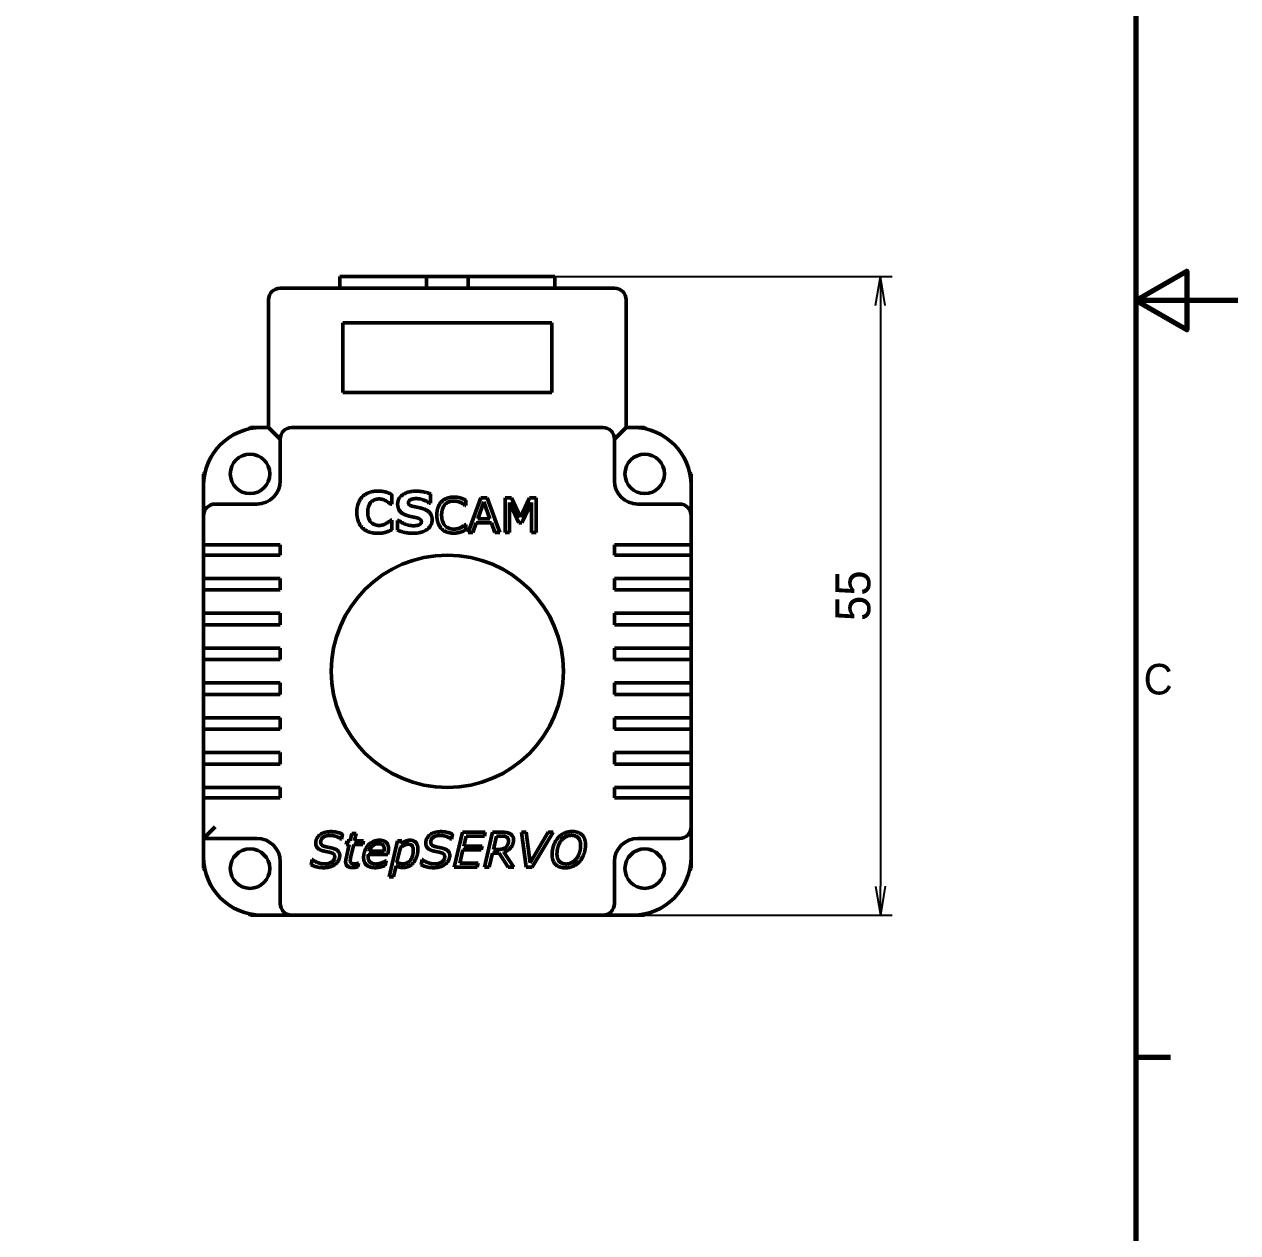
# Model space of a CAD drawing. Header units: millimetres. Extents: x -489 to 466, y -79 to 257.
# Drawn here: x -224.7 to -120.2, y 45.9 to 150 of the extents above; entities that cross this region are included whole.
import ezdxf

# ---------------------------------------------------------------- set-up
doc = ezdxf.new("R2010")
doc.units = ezdxf.units.MM
doc.layers.add('경계(ISO)', color=7, linetype='Continuous', lineweight=70)
doc.layers.add('외형선(ISO)', color=7, linetype='Continuous', lineweight=50)
doc.layers.add('치수(ISO)', color=1, linetype='Continuous', lineweight=25, true_color=0xff0000)
doc.styles.add('레이블 문자 (JIS)', font='')
doc.styles.get('레이블 문자 (JIS)').set_extended_font_data('Gulim')
doc.dimstyles.new('복사 대상기본값 (JIS)', dxfattribs={"dimtxt": 3, "dimasz": 2.5, "dimexe": 1, "dimexo": 0, "dimgap": 0.8, "dimtad": 1, "dimdsep": 46, "dimtxsty": '레이블 문자 (JIS)', "dimblk": 'OPEN', "dimcen": 0.09, "dimdle": 10, "dimclrd": 256, "dimclre": 256, "dimclrt": 256, "dimadec": 0, "dimazin": 2, "dimtfac": 0.833333, "dimtmove": 0, "dimatfit": 3, "dimldrblk": 'OPEN', "dimfxl": 1, "dimtolj": 1, "dimtzin": 0, "dimlwd": -1, "dimlwe": -1, "dimarcsym": 0})

# ---------------------------------------------------------------- blocks, each defined once
blk = doc.blocks.new('_Open')
at = {"color": 0, "linetype": 'ByBlock', "lineweight": -2}
for p, q in [((-1, 0.167), (0, 0)), ((-1, -0.167), (0, 0)), ((0, 0), (-1, 0))]:
    blk.add_line(p, q, dxfattribs=at)
blk = doc.blocks.new('*D13')
at = {"layer": 'Defpoints', "color": 0}
for p in [(-179.03, 128.28), (-171.31, 73.28), (-150.97, 73.28)]:
    blk.add_point(p, dxfattribs=at)
at = {"layer": '치수(ISO)', "color": 0}
for p, q in [((-179.03, 128.28), (-149.97, 128.28)), ((-150.97, 125.78), (-150.97, 75.78)), ((-171.31, 73.28), (-149.97, 73.28))]:
    blk.add_line(p, q, dxfattribs=at)
at = {"layer": '치수(ISO)', "color": 0, "linetype": 'ByBlock', "xscale": 2.5, "yscale": 2.5, "zscale": 2.5}
for p, rotation in [((-150.97, 128.28), 90), ((-150.97, 73.28), 270)]:
    blk.add_blockref('_Open', p, dxfattribs=dict(at, rotation=rotation))
at = {"layer": '치수(ISO)', "color": 0, "insert": (-154.84, 100.78), "char_height": 3, "attachment_point": 2, "rotation": 90, "style": '레이블 문자 (JIS)'}
blk.add_mtext('\\A1;55', dxfattribs=at)
blk = doc.blocks.new('경계 Default Border')
at = {"layer": '경계(ISO)'}
blk.add_line((410, 74.25), (413.4, 74.25), dxfattribs=at)
at = {"layer": '경계(ISO)', "flags": 128}
for points in [[(10, 10), (10, 287), (410, 287), (410, 10), (10, 10)], [(420, 148.5), (410, 148.5), (415, 151.39), (415, 145.61), (410, 148.5)]]:
    blk.add_lwpolyline(points, dxfattribs=at)
at = {"layer": '경계(ISO)', "insert": (410.77, 109.8), "char_height": 3, "attachment_point": 7, "style": '레이블 문자 (JIS)'}
blk.add_mtext('C', dxfattribs=at)

msp = doc.modelspace()

# ---------------------------------------------------------------- linework, layer by layer
at = {"layer": '외형선(ISO)', "color": 0}
for p, q in [((-197.52682, 128.27717), (-197.52682, 127.27717)), ((-190.07955, 128.27717), (-197.52682, 128.27717)), ((-197.52682, 127.27717), (-197.52682, 128.27717)), ((-190.07955, 127.27717), (-190.07955, 128.27717)), ((-190.07955, 128.27717), (-186.47408, 128.27717)), ((-179.02682, 128.27717), (-186.47408, 128.27717)), ((-186.47408, 128.27717), (-186.47408, 127.27717)), ((-179.02682, 127.27717), (-179.02682, 128.27717)), ((-179.02682, 127.27717), (-179.02682, 128.27717)), ((-173.87682, 127.27717), (-202.67682, 127.27717)), ((-203.67682, 126.27717), (-203.67682, 115.27717)), ((-172.87682, 115.27717), (-172.87682, 126.27717)), ((-197.27682, 118.27717), (-197.27682, 124.27717)), ((-197.27682, 124.27717), (-179.27682, 124.27717)), ((-179.27682, 124.27717), (-179.27682, 118.27717)), ((-179.27682, 118.27717), (-197.27682, 118.27717)), ((-205.24738, 115.27717), (-204.27682, 115.27717)), ((-203.67682, 115.27717), (-204.27682, 115.27717)), ((-202.67682, 114.27717), (-203.67682, 115.27717)), ((-174.87682, 115.27717), (-201.67682, 115.27717)), ((-172.87682, 115.27717), (-173.87682, 114.27717)), ((-172.27682, 115.27717), (-172.87682, 115.27717)), ((-172.27682, 115.27717), (-171.30625, 115.27717)), ((-202.67682, 114.27717), (-202.67682, 110.67717)), ((-173.87682, 110.67717), (-173.87682, 114.27717)), ((-209.27682, 110.27717), (-209.27682, 111.24774)), ((-167.27682, 111.24774), (-167.27682, 110.27717)), ((-209.27682, 110.27717), (-209.27682, 107.67717)), ((-167.27682, 107.67717), (-167.27682, 110.27717)), ((-193.05314, 109.50432), (-193.05314, 108.65574)), ((-189.72743, 108.75003), (-189.82457, 108.75003)), ((-189.72743, 109.55574), (-189.72743, 108.75003)), ((-186.69518, 109.01656), (-186.69518, 108.54391)), ((-186.48212, 106.22717), (-185.38988, 109.22717)), ((-185.13273, 108.87942), (-185.66171, 107.40513)), ((-185.38988, 109.22717), (-184.856, 109.22717)), ((-184.6062, 107.40513), (-185.13273, 108.87942)), ((-184.856, 109.22717), (-183.76375, 106.22717)), ((-183.30824, 106.22717), (-183.30824, 109.22717)), ((-183.30824, 109.22717), (-182.76457, 109.22717)), ((-182.10824, 107.05248), (-182.936, 108.81085)), ((-182.936, 108.81085), (-182.936, 106.22717)), ((-182.76457, 109.22717), (-181.9662, 107.55697)), ((-181.9662, 107.55697), (-181.19233, 109.22717)), ((-181.03804, 108.81085), (-181.87069, 107.05248)), ((-181.19233, 109.22717), (-180.63886, 109.22717)), ((-181.03804, 106.22717), (-181.03804, 108.81085)), ((-180.63886, 109.22717), (-180.63886, 106.22717)), ((-209.27682, 107.67717), (-209.27682, 105.17717)), ((-204.67682, 108.67717), (-208.27682, 108.67717)), ((-193.05314, 108.65574), (-193.156, 108.65574)), ((-186.69518, 108.54391), (-186.72457, 108.54391)), ((-168.27682, 108.67717), (-171.87682, 108.67717)), ((-167.27682, 105.17717), (-167.27682, 107.67717)), ((-193.14743, 107.29574), (-193.05314, 107.29574)), ((-193.05314, 107.29574), (-193.05314, 106.4586)), ((-192.57886, 106.43574), (-192.57886, 107.27289)), ((-192.57886, 107.27289), (-192.47886, 107.27289)), ((-186.72457, 106.91289), (-186.69518, 106.91289)), ((-186.69518, 106.91289), (-186.69518, 106.44513)), ((-185.78661, 107.05983), (-186.07804, 106.22717)), ((-184.48131, 107.05983), (-185.78661, 107.05983)), ((-185.66171, 107.40513), (-184.6062, 107.40513)), ((-184.18743, 106.22717), (-184.48131, 107.05983)), ((-181.87069, 107.05248), (-182.10824, 107.05248)), ((-186.07804, 106.22717), (-186.48212, 106.22717)), ((-183.76375, 106.22717), (-184.18743, 106.22717)), ((-182.936, 106.22717), (-183.30824, 106.22717)), ((-180.63886, 106.22717), (-181.03804, 106.22717)), ((-208.27682, 105.17717), (-209.27682, 105.17717)), ((-209.27682, 104.27717), (-209.27682, 105.17717)), ((-208.27682, 105.17717), (-202.67682, 105.17717)), ((-202.67682, 105.17717), (-202.67682, 104.27717)), ((-173.87682, 104.27717), (-173.87682, 105.17717)), ((-173.87682, 105.17717), (-168.27682, 105.17717)), ((-167.27682, 105.17717), (-168.27682, 105.17717)), ((-167.27682, 105.17717), (-167.27682, 104.27717)), ((-209.27682, 104.27717), (-208.27682, 104.27717)), ((-209.27682, 104.27717), (-209.27682, 102.27717)), ((-202.67682, 104.27717), (-208.27682, 104.27717)), ((-173.87682, 104.27717), (-168.27682, 104.27717)), ((-168.27682, 104.27717), (-167.27682, 104.27717)), ((-167.27682, 102.27717), (-167.27682, 104.27717)), ((-208.27682, 102.27717), (-209.27682, 102.27717)), ((-209.27682, 101.27717), (-209.27682, 102.27717)), ((-202.67682, 102.27717), (-208.27682, 102.27717)), ((-202.67682, 102.27717), (-202.67682, 101.27717)), ((-173.87682, 102.27717), (-168.27682, 102.27717)), ((-173.87682, 101.27717), (-173.87682, 102.27717)), ((-167.27682, 102.27717), (-168.27682, 102.27717)), ((-167.27682, 102.27717), (-167.27682, 101.27717)), ((-209.27682, 101.27717), (-209.27682, 99.27717)), ((-209.27682, 101.27717), (-208.27682, 101.27717)), ((-202.67682, 101.27717), (-208.27682, 101.27717)), ((-173.87682, 101.27717), (-168.27682, 101.27717)), ((-168.27682, 101.27717), (-167.27682, 101.27717)), ((-167.27682, 99.27717), (-167.27682, 101.27717)), ((-208.27682, 99.27717), (-209.27682, 99.27717)), ((-209.27682, 98.27717), (-209.27682, 99.27717)), ((-209.27682, 98.27717), (-209.27682, 96.27717)), ((-209.27682, 98.27717), (-208.27682, 98.27717)), ((-202.67682, 99.27717), (-208.27682, 99.27717)), ((-202.67682, 98.27717), (-208.27682, 98.27717)), ((-202.67682, 99.27717), (-202.67682, 98.27717)), ((-173.87682, 99.27717), (-168.27682, 99.27717)), ((-173.87682, 98.27717), (-173.87682, 99.27717)), ((-173.87682, 98.27717), (-168.27682, 98.27717)), ((-167.27682, 99.27717), (-168.27682, 99.27717)), ((-168.27682, 98.27717), (-167.27682, 98.27717)), ((-167.27682, 99.27717), (-167.27682, 98.27717)), ((-167.27682, 96.27717), (-167.27682, 98.27717)), ((-208.27682, 96.27717), (-209.27682, 96.27717)), ((-209.27682, 95.27717), (-209.27682, 96.27717)), ((-202.67682, 96.27717), (-208.27682, 96.27717)), ((-202.67682, 96.27717), (-202.67682, 95.27717)), ((-173.87682, 96.27717), (-168.27682, 96.27717)), ((-173.87682, 95.27717), (-173.87682, 96.27717)), ((-167.27682, 96.27717), (-168.27682, 96.27717)), ((-167.27682, 96.27717), (-167.27682, 95.27717)), ((-209.27682, 95.27717), (-209.27682, 93.27717)), ((-209.27682, 95.27717), (-208.27682, 95.27717)), ((-202.67682, 95.27717), (-208.27682, 95.27717)), ((-173.87682, 95.27717), (-168.27682, 95.27717)), ((-168.27682, 95.27717), (-167.27682, 95.27717)), ((-167.27682, 93.27717), (-167.27682, 95.27717)), ((-208.27682, 93.27717), (-209.27682, 93.27717)), ((-209.27682, 92.27717), (-209.27682, 93.27717)), ((-202.67682, 93.27717), (-208.27682, 93.27717)), ((-202.67682, 93.27717), (-202.67682, 92.27717)), ((-173.87682, 93.27717), (-168.27682, 93.27717)), ((-173.87682, 92.27717), (-173.87682, 93.27717)), ((-167.27682, 93.27717), (-168.27682, 93.27717)), ((-167.27682, 93.27717), (-167.27682, 92.27717)), ((-209.27682, 92.27717), (-209.27682, 90.27717)), ((-209.27682, 92.27717), (-208.27682, 92.27717)), ((-202.67682, 92.27717), (-208.27682, 92.27717)), ((-173.87682, 92.27717), (-168.27682, 92.27717)), ((-168.27682, 92.27717), (-167.27682, 92.27717)), ((-167.27682, 90.27717), (-167.27682, 92.27717)), ((-208.27682, 90.27717), (-209.27682, 90.27717)), ((-209.27682, 89.27717), (-209.27682, 90.27717)), ((-202.67682, 90.27717), (-208.27682, 90.27717)), ((-202.67682, 90.27717), (-202.67682, 89.27717)), ((-173.87682, 90.27717), (-168.27682, 90.27717)), ((-173.87682, 89.27717), (-173.87682, 90.27717)), ((-167.27682, 90.27717), (-168.27682, 90.27717)), ((-167.27682, 90.27717), (-167.27682, 89.27717)), ((-209.27682, 89.27717), (-209.27682, 87.27717)), ((-209.27682, 89.27717), (-208.27682, 89.27717)), ((-202.67682, 89.27717), (-208.27682, 89.27717)), ((-173.87682, 89.27717), (-168.27682, 89.27717)), ((-168.27682, 89.27717), (-167.27682, 89.27717)), ((-167.27682, 87.27717), (-167.27682, 89.27717)), ((-208.27682, 87.27717), (-209.27682, 87.27717)), ((-209.27682, 86.27717), (-209.27682, 87.27717)), ((-202.67682, 87.27717), (-208.27682, 87.27717)), ((-202.67682, 87.27717), (-202.67682, 86.27717)), ((-173.87682, 87.27717), (-168.27682, 87.27717)), ((-173.87682, 86.27717), (-173.87682, 87.27717)), ((-167.27682, 87.27717), (-168.27682, 87.27717)), ((-167.27682, 87.27717), (-167.27682, 86.27717)), ((-209.27682, 86.27717), (-209.27682, 84.27717)), ((-209.27682, 86.27717), (-208.27682, 86.27717)), ((-202.67682, 86.27717), (-208.27682, 86.27717)), ((-173.87682, 86.27717), (-168.27682, 86.27717)), ((-168.27682, 86.27717), (-167.27682, 86.27717)), ((-167.27682, 84.27717), (-167.27682, 86.27717)), ((-208.27682, 84.27717), (-209.27682, 84.27717)), ((-209.27682, 83.37717), (-209.27682, 84.27717)), ((-202.67682, 84.27717), (-208.27682, 84.27717)), ((-202.67682, 84.27717), (-202.67682, 83.37717)), ((-173.87682, 84.27717), (-168.27682, 84.27717)), ((-173.87682, 83.37717), (-173.87682, 84.27717)), ((-167.27682, 84.27717), (-168.27682, 84.27717)), ((-167.27682, 84.27717), (-167.27682, 83.37717)), ((-209.27682, 83.37717), (-209.27682, 79.87717)), ((-209.27682, 83.37717), (-208.27682, 83.37717)), ((-202.67682, 83.37717), (-208.27682, 83.37717)), ((-168.27682, 83.37717), (-173.87682, 83.37717)), ((-168.27682, 83.37717), (-167.27682, 83.37717)), ((-167.27682, 80.87717), (-167.27682, 83.37717)), ((-209.27682, 79.87717), (-208.27682, 80.87717)), ((-167.27682, 78.27717), (-167.27682, 80.87717)), ((-209.27682, 79.87717), (-209.27682, 78.27717)), ((-209.27682, 79.87717), (-204.67682, 79.87717)), ((-197.39338, 79.81517), (-197.42277, 79.81517)), ((-197.30277, 80.24374), (-197.39338, 79.81517)), ((-196.97951, 79.35476), (-196.91094, 79.66088)), ((-196.91094, 79.66088), (-196.65379, 79.66088)), ((-196.65379, 79.66088), (-196.5044, 80.30742)), ((-196.5044, 80.30742), (-196.12481, 80.30742)), ((-196.12481, 80.30742), (-196.2742, 79.66088)), ((-196.2742, 79.66088), (-195.49298, 79.66088)), ((-195.49298, 79.66088), (-195.56155, 79.35476)), ((-193.28889, 76.58007), (-192.57624, 79.66088)), ((-192.57624, 79.66088), (-192.1991, 79.66088)), ((-192.1991, 79.66088), (-192.25298, 79.42578)), ((-187.91583, 79.81517), (-187.94522, 79.81517)), ((-187.82522, 80.24374), (-187.91583, 79.81517)), ((-187.67583, 77.41027), (-186.98277, 80.41027)), ((-186.98277, 80.41027), (-185.00889, 80.41027)), ((-186.66196, 80.07231), (-186.85787, 79.22252)), ((-185.08726, 80.07231), (-186.66196, 80.07231)), ((-185.00889, 80.41027), (-185.08726, 80.07231)), ((-185.06767, 77.41027), (-184.37461, 80.41027)), ((-184.37461, 80.41027), (-183.5591, 80.41027)), ((-184.04889, 80.08211), (-184.31338, 78.92864)), ((-183.59828, 80.08211), (-184.04889, 80.08211)), ((-181.49216, 77.41027), (-181.89134, 80.41027)), ((-181.89134, 80.41027), (-181.47747, 80.41027)), ((-181.47747, 80.41027), (-181.1444, 77.77272)), ((-181.1444, 77.77272), (-179.59665, 80.41027)), ((-179.17542, 80.41027), (-180.96073, 77.41027)), ((-179.59665, 80.41027), (-179.17542, 80.41027)), ((-171.87682, 79.87717), (-168.27682, 79.87717)), ((-197.004, 78.14497), (-196.72481, 79.35476)), ((-196.72481, 79.35476), (-196.97951, 79.35476)), ((-196.34522, 79.35476), (-196.58767, 78.31639)), ((-195.56155, 79.35476), (-196.34522, 79.35476)), ((-193.41624, 78.50252), (-195.07665, 78.50252)), ((-195.02277, 78.7817), (-193.73216, 78.7817)), ((-192.32645, 79.10742), (-192.62032, 77.8315)), ((-186.93624, 78.88456), (-187.19828, 77.74823)), ((-185.3591, 78.88456), (-186.93624, 78.88456)), ((-186.85787, 79.22252), (-185.28073, 79.22252)), ((-185.28073, 79.22252), (-185.3591, 78.88456)), ((-184.38685, 78.61027), (-184.66359, 77.41027)), ((-183.81624, 78.61027), (-184.38685, 78.61027)), ((-184.31338, 78.92864), (-183.89216, 78.92864)), ((-183.02767, 77.41027), (-183.81624, 78.61027)), ((-183.4244, 78.70578), (-182.55991, 77.41027)), ((-209.27682, 77.30661), (-209.27682, 78.27717)), ((-202.67682, 77.87717), (-202.67682, 74.27717)), ((-200.01134, 77.60619), (-199.91338, 78.06415)), ((-199.91338, 78.06415), (-199.88645, 78.06415)), ((-195.91665, 77.75558), (-195.98767, 77.42986)), ((-195.93624, 77.75558), (-195.91665, 77.75558)), ((-193.55828, 77.95639), (-193.64155, 77.54742)), ((-193.58032, 77.95639), (-193.55828, 77.95639)), ((-192.69134, 77.52782), (-192.9093, 76.58007)), ((-190.53379, 77.60619), (-190.43583, 78.06415)), ((-190.43583, 78.06415), (-190.40889, 78.06415)), ((-185.69951, 77.41027), (-187.67583, 77.41027)), ((-187.19828, 77.74823), (-185.62114, 77.74823)), ((-185.62114, 77.74823), (-185.69951, 77.41027)), ((-184.66359, 77.41027), (-185.06767, 77.41027)), ((-182.55991, 77.41027), (-183.02767, 77.41027)), ((-180.96073, 77.41027), (-181.49216, 77.41027)), ((-173.87682, 74.27717), (-173.87682, 77.87717)), ((-167.27682, 78.27717), (-167.27682, 77.30661)), ((-192.9093, 76.58007), (-193.28889, 76.58007)), ((-205.24738, 73.27717), (-204.27682, 73.27717)), ((-204.27682, 73.27717), (-201.67682, 73.27717)), ((-201.67682, 73.27717), (-174.87682, 73.27717)), ((-174.87682, 73.27717), (-172.27682, 73.27717)), ((-172.27682, 73.27717), (-171.30625, 73.27717))]:
    msp.add_line(p, q, dxfattribs=at)
for centre, radius in [((-205.27682, 111.27717), 1.7), ((-171.27682, 111.27717), 1.7), ((-188.27682, 94.27717), 10), ((-205.27682, 77.27717), 1.7), ((-171.27682, 77.27717), 1.7)]:
    msp.add_circle(centre, radius, dxfattribs=at)
for centre, radius, start, end in [((-202.67682, 126.27717), 1, 90, 180), ((-173.87682, 126.27717), 1, 0, 90), ((-204.27682, 110.27717), 5, 90, 180), ((-188.27682, 94.27717), 27, 128.9424413, 129.3765171), ((-201.67682, 114.27717), 1, 90, 180), ((-174.87682, 114.27717), 1, 0, 90), ((-172.27682, 110.27717), 5, 0, 90), ((-188.27682, 94.27717), 27, 50.6234829, 51.0575587), ((-188.27682, 94.27717), 27, 140.6234829, 141.0575587), ((-188.27682, 94.27717), 27, 38.9424413, 39.3765171), ((-204.67682, 110.67717), 2, 270, 0), ((-171.87682, 110.67717), 2, 180, 270), ((-208.27682, 107.67717), 1, 90, 180), ((-168.27682, 107.67717), 1, 0, 90), ((-168.27682, 80.87717), 1, 270, 0), ((-204.67682, 77.87717), 2, 0, 90), ((-171.87682, 77.87717), 2, 90, 180), ((-204.27682, 78.27717), 5, 180, 270), ((-172.27682, 78.27717), 5, 270, 0), ((-188.27682, 94.27717), 27, 218.9424413, 219.3765171), ((-188.27682, 94.27717), 27, 320.6234829, 321.0575587), ((-201.67682, 74.27717), 1, 180, 270), ((-174.87682, 74.27717), 1, 270, 0), ((-188.27682, 94.27717), 27, 230.6234829, 231.0575587), ((-188.27682, 94.27717), 27, 308.9424413, 309.3765171)]:
    msp.add_arc(centre, radius, start, end, dxfattribs=at)
for points, knots in [([(-205.21589, 115.18819), (-205.22386, 115.21069), (-205.23049, 115.22944), (-205.24336, 115.26579), (-205.24738, 115.27717), (-205.24738, 115.27717)], [0.05023542302, 0.05023542302, 0.05023542302, 0.05023542302, 0.06239877167, 0.06239877167, 0.08091738547, 0.08091738547, 0.08091738547, 0.08091738547]), ([(-171.33774, 115.18819), (-171.32977, 115.21069), (-171.32314, 115.22944), (-171.31028, 115.26579), (-171.30625, 115.27717), (-171.30625, 115.27717)], [-0.11159932453, -0.11159932453, -0.11159932453, -0.11159932453, -0.09943597847, -0.09943597847, -0.08091736862, -0.08091736862, -0.08091736862, -0.08091736862]), ([(-209.27682, 111.24774), (-209.27682, 111.24774), (-209.26544, 111.24371), (-209.22908, 111.23085), (-209.21033, 111.22422), (-209.18784, 111.21625)], [0.08091741993, 0.08091741993, 0.08091741993, 0.08091741993, 0.09943604178, 0.09943604178, 0.11159939571, 0.11159939571, 0.11159939571, 0.11159939571]), ([(-167.36579, 111.21625), (-167.3433, 111.22422), (-167.32455, 111.23085), (-167.2882, 111.24371), (-167.27682, 111.24774), (-167.27682, 111.24774)], [0.05023542989, 0.05023542989, 0.05023542989, 0.05023542989, 0.06239878026, 0.06239878026, 0.08091739667, 0.08091739667, 0.08091739667, 0.08091739667]), ([(-209.18784, 77.3381), (-209.21033, 77.33013), (-209.22908, 77.32349), (-209.26544, 77.31063), (-209.27682, 77.30661), (-209.27682, 77.30661)], [0.05023537946, 0.05023537946, 0.05023537946, 0.05023537946, 0.06239871719, 0.06239871719, 0.08091731437, 0.08091731437, 0.08091731437, 0.08091731437]), ([(-167.36579, 77.3381), (-167.3433, 77.33013), (-167.32455, 77.32349), (-167.2882, 77.31063), (-167.27682, 77.30661), (-167.27682, 77.30661)], [-0.11159898296, -0.11159898296, -0.11159898296, -0.11159898296, -0.09943567471, -0.09943567471, -0.08091712242, -0.08091712242, -0.08091712242, -0.08091712242]), ([(-205.21589, 73.36615), (-205.22386, 73.34365), (-205.23049, 73.32491), (-205.24336, 73.28855), (-205.24738, 73.27717), (-205.24738, 73.27717)], [-0.11159917926, -0.11159917926, -0.11159917926, -0.11159917926, -0.09943584928, -0.09943584928, -0.0809172639, -0.0809172639, -0.0809172639, -0.0809172639]), ([(-171.33774, 73.36615), (-171.32977, 73.34365), (-171.32314, 73.32491), (-171.31028, 73.28855), (-171.30625, 73.27717), (-171.30625, 73.27717)], [0.05023536966, 0.05023536966, 0.05023536966, 0.05023536966, 0.06239870494, 0.06239870494, 0.08091729838, 0.08091729838, 0.08091729838, 0.08091729838])]:
    msp.add_open_spline(points, degree=3, knots=knots, dxfattribs=at)
for points in [[(-195.59029, 109.31003), (-195.36171, 109.54146), (-194.68743, 109.79574), (-194.28743, 109.79574)], [(-194.28743, 109.79574), (-194.06743, 109.79574), (-193.71314, 109.74717), (-193.56171, 109.70717)], [(-192.55886, 108.68432), (-192.55886, 109.17289), (-191.68171, 109.79003), (-190.99314, 109.79003)], [(-190.99314, 109.79003), (-190.64743, 109.79003), (-189.97314, 109.65574), (-189.72743, 109.55574)], [(-196.076, 107.97289), (-196.076, 108.39003), (-195.82743, 109.06717), (-195.59029, 109.31003)], [(-194.82743, 108.86146), (-194.96743, 108.72717), (-195.13886, 108.28432), (-195.13886, 107.97003)], [(-194.15029, 109.1186), (-194.33886, 109.1186), (-194.68457, 108.9986), (-194.82743, 108.86146)], [(-193.54743, 108.94146), (-193.67886, 109.01574), (-193.97886, 109.1186), (-194.15029, 109.1186)], [(-193.56171, 109.70717), (-193.40457, 109.66146), (-193.15029, 109.55003), (-193.05314, 109.50432)], [(-193.156, 108.65574), (-193.22171, 108.71289), (-193.42171, 108.86717), (-193.54743, 108.94146)], [(-191.40743, 109.07289), (-191.49886, 109.0386), (-191.63029, 108.89574), (-191.63029, 108.80432)], [(-191.63029, 108.80432), (-191.63029, 108.66432), (-191.41886, 108.51574), (-191.12457, 108.45574)], [(-190.96743, 109.14717), (-191.08171, 109.14717), (-191.30457, 109.11574), (-191.40743, 109.07289)], [(-189.82457, 108.75003), (-190.036, 108.9186), (-190.64743, 109.14717), (-190.96743, 109.14717)], [(-189.18335, 107.7235), (-189.18335, 108.09574), (-188.97273, 108.6786), (-188.77682, 108.87942)], [(-188.77682, 108.87942), (-188.5858, 109.07534), (-188.04212, 109.28105), (-187.71151, 109.28105)], [(-187.73845, 108.94064), (-187.9662, 108.94064), (-188.3311, 108.7937), (-188.47559, 108.63942)], [(-186.72457, 108.54391), (-186.97437, 108.75207), (-187.46171, 108.94064), (-187.73845, 108.94064)], [(-187.71151, 109.28105), (-187.47151, 109.28105), (-186.98906, 109.1635), (-186.69518, 109.01656)], [(-195.57886, 106.61574), (-195.816, 106.84432), (-196.076, 107.52717), (-196.076, 107.97289)], [(-195.13886, 107.97003), (-195.13886, 107.64146), (-194.95314, 107.20146), (-194.81314, 107.07574)], [(-191.73029, 107.68432), (-192.17029, 107.82717), (-192.55886, 108.3186), (-192.55886, 108.68432)], [(-190.89886, 107.49289), (-191.096, 107.5386), (-191.536, 107.62146), (-191.73029, 107.68432)], [(-191.12457, 108.45574), (-190.93314, 108.41574), (-190.576, 108.34146), (-190.37314, 108.27574)], [(-190.37314, 108.27574), (-189.97029, 108.14146), (-189.58743, 107.69003), (-189.58743, 107.32717)], [(-188.77192, 106.55289), (-188.96539, 106.74391), (-189.18335, 107.33411), (-189.18335, 107.7235)], [(-188.47559, 108.63942), (-188.61518, 108.48758), (-188.76947, 108.02717), (-188.76947, 107.7235)], [(-188.76947, 107.7235), (-188.76947, 107.40758), (-188.59804, 106.95452), (-188.46335, 106.81003)], [(-194.81314, 107.07574), (-194.67029, 106.94717), (-194.316, 106.83574), (-194.14457, 106.83574)], [(-194.14457, 106.83574), (-193.98171, 106.83574), (-193.65886, 106.93289), (-193.52171, 107.0186)], [(-193.52171, 107.0186), (-193.40743, 107.08432), (-193.21029, 107.2386), (-193.14743, 107.29574)], [(-192.47886, 107.27289), (-192.20171, 107.05003), (-191.50743, 106.81003), (-191.18743, 106.81003)], [(-189.58743, 107.32717), (-189.58743, 106.81003), (-190.46457, 106.16432), (-191.216, 106.16432)], [(-191.18743, 106.81003), (-191.10457, 106.81003), (-190.83886, 106.8386), (-190.75314, 106.87003)], [(-190.516, 107.16432), (-190.516, 107.28146), (-190.71029, 107.44717), (-190.89886, 107.49289)], [(-190.75314, 106.87003), (-190.65029, 106.91289), (-190.516, 107.04146), (-190.516, 107.16432)], [(-188.46335, 106.81003), (-188.32131, 106.66064), (-187.94416, 106.5186), (-187.736, 106.5186)], [(-187.736, 106.5186), (-187.44702, 106.5186), (-186.94253, 106.71697), (-186.72457, 106.91289)], [(-194.29029, 106.1586), (-194.68171, 106.1586), (-195.34171, 106.39003), (-195.57886, 106.61574)], [(-193.556, 106.2586), (-193.72743, 106.21003), (-194.02743, 106.1586), (-194.29029, 106.1586)], [(-193.05314, 106.4586), (-193.18457, 106.40146), (-193.42457, 106.2986), (-193.556, 106.2586)], [(-191.216, 106.16432), (-191.65029, 106.16432), (-192.296, 106.31574), (-192.57886, 106.43574)], [(-187.71396, 106.17329), (-188.04212, 106.17329), (-188.576, 106.35697), (-188.77192, 106.55289)], [(-187.1311, 106.26636), (-187.25355, 106.22717), (-187.54253, 106.17329), (-187.71396, 106.17329)], [(-186.69518, 106.44513), (-186.80539, 106.39615), (-186.98416, 106.31289), (-187.1311, 106.26636)], [(-199.61951, 79.46497), (-199.61951, 79.89354), (-198.89216, 80.46415), (-198.31665, 80.46415)], [(-198.95583, 78.79884), (-199.27175, 78.86986), (-199.61951, 79.21027), (-199.61951, 79.46497)], [(-198.38767, 80.13599), (-198.75257, 80.13599), (-199.19094, 79.81272), (-199.19094, 79.56537)], [(-199.19094, 79.56537), (-199.19094, 79.43313), (-199.0342, 79.23231), (-198.83094, 79.18088)], [(-197.42277, 79.81517), (-197.56481, 79.94742), (-198.09379, 80.13599), (-198.38767, 80.13599)], [(-198.31665, 80.46415), (-198.00073, 80.46415), (-197.48889, 80.33435), (-197.30277, 80.24374)], [(-195.49053, 78.22088), (-195.49053, 78.84048), (-194.7093, 79.72456), (-194.13134, 79.72456)], [(-194.13134, 79.72456), (-193.7493, 79.72456), (-193.34277, 79.34252), (-193.34277, 78.99966)], [(-192.25298, 79.42578), (-192.06685, 79.55558), (-191.70196, 79.72456), (-191.484, 79.72456)], [(-191.484, 79.72456), (-191.15583, 79.72456), (-190.81053, 79.31803), (-190.81053, 78.95068)], [(-190.14196, 79.46497), (-190.14196, 79.89354), (-189.41461, 80.46415), (-188.8391, 80.46415)], [(-189.47828, 78.79884), (-189.7942, 78.86986), (-190.14196, 79.21027), (-190.14196, 79.46497)], [(-188.91012, 80.13599), (-189.27502, 80.13599), (-189.71338, 79.81272), (-189.71338, 79.56537)], [(-189.71338, 79.56537), (-189.71338, 79.43313), (-189.55665, 79.23231), (-189.35338, 79.18088)], [(-187.94522, 79.81517), (-188.08726, 79.94742), (-188.61624, 80.13599), (-188.91012, 80.13599)], [(-188.8391, 80.46415), (-188.52318, 80.46415), (-188.01134, 80.33435), (-187.82522, 80.24374)], [(-183.13787, 79.9719), (-183.21624, 80.03313), (-183.43665, 80.08211), (-183.59828, 80.08211)], [(-183.5591, 80.41027), (-183.28481, 80.41027), (-182.94196, 80.33925), (-182.81706, 80.24619)], [(-182.57461, 79.75639), (-182.57461, 79.3817), (-183.04236, 78.81599), (-183.4244, 78.70578)], [(-183.28726, 79.09027), (-183.15502, 79.19313), (-183.00808, 79.49435), (-183.00808, 79.66578)], [(-183.00808, 79.66578), (-183.00808, 79.77354), (-183.07175, 79.92048), (-183.13787, 79.9719)], [(-182.81706, 80.24619), (-182.7044, 80.16537), (-182.57461, 79.93027), (-182.57461, 79.75639)], [(-179.25379, 78.47313), (-179.25379, 78.88456), (-179.01134, 79.59966), (-178.78359, 79.87884)], [(-178.49706, 79.65599), (-178.65869, 79.43313), (-178.83257, 78.84782), (-178.83257, 78.5368)], [(-178.78359, 79.87884), (-178.56318, 80.14823), (-177.90685, 80.47395), (-177.51747, 80.47395)], [(-177.57869, 80.14578), (-177.86767, 80.14578), (-178.33053, 79.88129), (-178.49706, 79.65599)], [(-176.79502, 79.29354), (-176.79502, 79.70497), (-177.20889, 80.14578), (-177.57869, 80.14578)], [(-177.51747, 80.47395), (-176.98359, 80.47395), (-176.37379, 79.89109), (-176.37379, 79.34986)], [(-198.30196, 78.6568), (-198.43175, 78.69354), (-198.7942, 78.75966), (-198.95583, 78.79884)], [(-198.83094, 79.18088), (-198.70359, 79.1515), (-198.27502, 79.06333), (-198.13053, 79.0266)], [(-197.98114, 78.28946), (-197.98114, 78.42905), (-198.14522, 78.61272), (-198.30196, 78.6568)], [(-198.13053, 79.0266), (-197.844, 78.94823), (-197.54767, 78.63721), (-197.54767, 78.40211)], [(-197.54767, 78.40211), (-197.54767, 78.20374), (-197.74114, 77.81435), (-197.91502, 77.67476)], [(-195.07665, 78.50252), (-195.08889, 78.44374), (-195.09869, 78.33109), (-195.09869, 78.28211)], [(-194.21216, 79.42578), (-194.49869, 79.42578), (-194.94196, 79.07068), (-195.02277, 78.7817)], [(-193.71502, 78.96782), (-193.71502, 79.18333), (-193.95012, 79.42578), (-194.21216, 79.42578)], [(-193.73216, 78.7817), (-193.72236, 78.84048), (-193.71502, 78.92129), (-193.71502, 78.96782)], [(-193.34277, 78.99966), (-193.34277, 78.93844), (-193.37706, 78.67639), (-193.41624, 78.50252)], [(-191.64563, 79.3768), (-191.81216, 79.3768), (-192.17216, 79.21272), (-192.32645, 79.10742)], [(-191.20726, 78.87721), (-191.20726, 79.11721), (-191.41543, 79.3768), (-191.64563, 79.3768)], [(-191.43502, 78.05435), (-191.31991, 78.22333), (-191.20726, 78.63966), (-191.20726, 78.87721)], [(-190.81053, 78.95068), (-190.81053, 78.61517), (-191.01869, 78.02742), (-191.19012, 77.8217)], [(-188.8244, 78.6568), (-188.9542, 78.69354), (-189.31665, 78.75966), (-189.47828, 78.79884)], [(-189.35338, 79.18088), (-189.22604, 79.1515), (-188.79747, 79.06333), (-188.65298, 79.0266)], [(-188.50359, 78.28946), (-188.50359, 78.42905), (-188.66767, 78.61272), (-188.8244, 78.6568)], [(-188.65298, 79.0266), (-188.36645, 78.94823), (-188.07012, 78.63721), (-188.07012, 78.40211)], [(-188.07012, 78.40211), (-188.07012, 78.20374), (-188.26359, 77.81435), (-188.43747, 77.67476)], [(-183.89216, 78.92864), (-183.69624, 78.92864), (-183.40481, 79.00211), (-183.28726, 79.09027)], [(-178.11257, 77.3466), (-178.64889, 77.3466), (-179.25379, 77.93435), (-179.25379, 78.47313)], [(-178.83257, 78.5368), (-178.83257, 78.12048), (-178.41869, 77.67476), (-178.04644, 77.67476)], [(-177.13787, 78.15476), (-176.96889, 78.38497), (-176.79502, 78.95068), (-176.79502, 79.29354)], [(-176.37379, 79.34986), (-176.37379, 78.95803), (-176.60889, 78.23068), (-176.8342, 77.95639)], [(-198.93624, 77.35639), (-199.23012, 77.35639), (-199.75665, 77.47884), (-200.01134, 77.60619)], [(-199.88645, 78.06415), (-199.69298, 77.88048), (-199.12971, 77.68456), (-198.86767, 77.68456)], [(-197.91502, 77.67476), (-198.10114, 77.52537), (-198.59828, 77.35639), (-198.93624, 77.35639)], [(-198.86767, 77.68456), (-198.4391, 77.68456), (-197.98114, 78.02497), (-197.98114, 78.28946)], [(-197.03828, 77.87313), (-197.03828, 77.93925), (-197.02114, 78.06415), (-197.004, 78.14497)], [(-196.45543, 77.36619), (-196.73461, 77.36619), (-197.03828, 77.61109), (-197.03828, 77.87313)], [(-196.58767, 78.31639), (-196.60726, 78.23803), (-196.6391, 78.03231), (-196.6391, 77.97354)], [(-196.6391, 77.97354), (-196.6391, 77.8266), (-196.48971, 77.68211), (-196.28889, 77.68211)], [(-195.98767, 77.42986), (-196.10032, 77.40293), (-196.35747, 77.36619), (-196.45543, 77.36619)], [(-196.28889, 77.68211), (-196.20563, 77.68211), (-195.97787, 77.73844), (-195.93624, 77.75558)], [(-194.49134, 77.35884), (-194.9591, 77.35884), (-195.49053, 77.79721), (-195.49053, 78.22088)], [(-195.09869, 78.28211), (-195.09869, 77.99803), (-194.75094, 77.67476), (-194.43257, 77.67476)], [(-194.02849, 77.42007), (-194.15338, 77.39068), (-194.34685, 77.35884), (-194.49134, 77.35884)], [(-194.43257, 77.67476), (-194.20971, 77.67476), (-193.73951, 77.84864), (-193.58032, 77.95639)], [(-193.64155, 77.54742), (-193.74196, 77.51068), (-193.90359, 77.4519), (-194.02849, 77.42007)], [(-192.08155, 77.36619), (-192.26277, 77.36619), (-192.56645, 77.44946), (-192.69134, 77.52782)], [(-192.62032, 77.8315), (-192.49053, 77.76048), (-192.25298, 77.6919), (-192.084, 77.6919)], [(-192.084, 77.6919), (-191.87583, 77.6919), (-191.54277, 77.89272), (-191.43502, 78.05435)], [(-191.19012, 77.8217), (-191.36155, 77.61109), (-191.82196, 77.36619), (-192.08155, 77.36619)], [(-189.45869, 77.35639), (-189.75257, 77.35639), (-190.2791, 77.47884), (-190.53379, 77.60619)], [(-190.40889, 78.06415), (-190.21542, 77.88048), (-189.65216, 77.68456), (-189.39012, 77.68456)], [(-188.43747, 77.67476), (-188.62359, 77.52537), (-189.12073, 77.35639), (-189.45869, 77.35639)], [(-189.39012, 77.68456), (-188.96155, 77.68456), (-188.50359, 78.02497), (-188.50359, 78.28946)], [(-176.8342, 77.95639), (-177.06196, 77.67231), (-177.70849, 77.3466), (-178.11257, 77.3466)], [(-178.04644, 77.67476), (-177.76236, 77.67476), (-177.29706, 77.9368), (-177.13787, 78.15476)]]:
    msp.add_open_spline(points, degree=2, dxfattribs=at)

# ---------------------------------------------------------------- block references
at = {"color": 0, "xscale": 0.8778375, "yscale": 0.8778375, "zscale": 0.8778375}
msp.add_blockref('경계 Default Border', (-488.88012, -4.14478), dxfattribs=at)

# ---------------------------------------------------------------- dimensions: what is measured, and where the dimension line sits
at = {"layer": '치수(ISO)', "color": 0}
dim = msp.add_linear_dim(base=(-150.97007, 73.27717), p1=(-179.02682, 128.27717), p2=(-171.30625, 73.27717), angle=90, dimstyle='복사 대상기본값 (JIS)', override={"dimgap": 0.8, "dimdec": 2, "dimclrd": 0, "dimclre": 0, "dimclrt": 0, "dimtol": 0, "dimlim": 0, "dimtp": 0, "dimtm": 0, "dimtdec": 2, "dimtofl": 0, "dimatfit": 1}, dxfattribs=at)
dim.commit()
dim.dimension.update_dxf_attribs({"geometry": '*D13', "text_midpoint": (-150.97007, 100.77717), "dimtype": 160})

doc.saveas('drawing.dxf')
